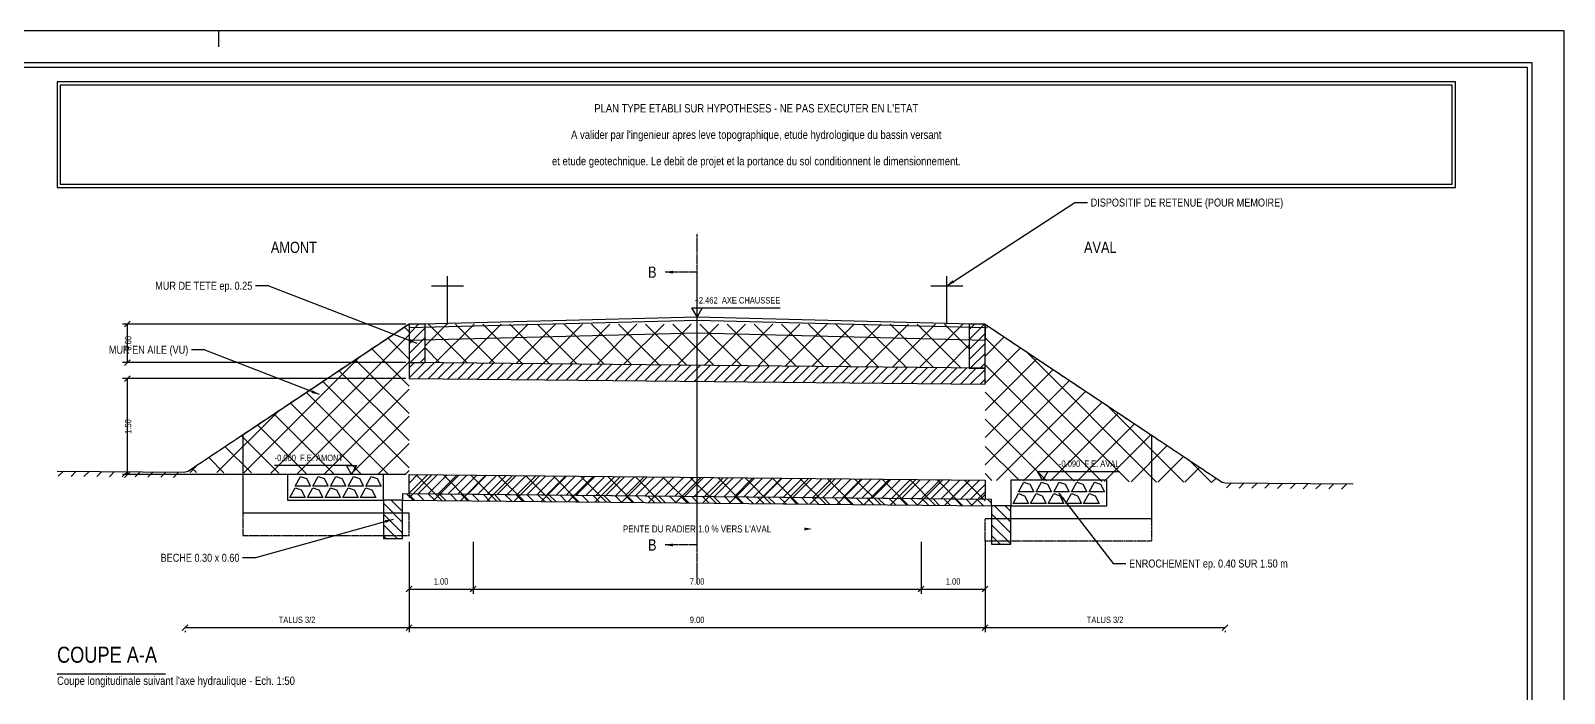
# Model space of a CAD drawing. Extents: x 0 to 841, y 0 to 594.
# Drawn here: x 361.8 to 841, y 386.9 to 594 of the extents above; entities that cross this region are included whole.
import ezdxf
from ezdxf.enums import TextEntityAlignment as Align

# ---------------------------------------------------------------- set-up
doc = ezdxf.new("R2010")
doc.units = 0
doc.linetypes.add('AXE', pattern=[0.96, 0.6, -0.12, 0.12, -0.12])
doc.linetypes.add('TIRETS', pattern=[0.37, 0.25, -0.12])
for name, color, linetype in [('00_CARTOUCHE', 7, 'CONTINUOUS'), ('01_AXES', 1, 'AXE'), ('02_BETON', 7, 'CONTINUOUS'), ('03_BETON_CACHE', 8, 'TIRETS'), ('04_HACHURES', 9, 'CONTINUOUS'), ('05_TERRAIN', 3, 'CONTINUOUS'), ('06_REMBLAI', 42, 'CONTINUOUS'), ('07_CHAUSSEE', 8, 'CONTINUOUS'), ('10_COTATION', 4, 'CONTINUOUS'), ('11_TEXTE', 7, 'CONTINUOUS'), ('14_ENROCHEMENT', 8, 'CONTINUOUS'), ('15_VU_ARRIERE', 8, 'CONTINUOUS')]:
    doc.layers.add(name, color=color, linetype=linetype)
doc.styles.get("Standard").update_dxf_attribs({"font": 'txt', "width": 0.85})

msp = doc.modelspace()

# ---------------------------------------------------------------- linework, layer by layer
at = {"layer": '00_CARTOUCHE'}
msp.add_line((420.5, 594), (420.5, 589), dxfattribs=at)
for points in [[(0, 0), (841, 0), (841, 594), (0, 594)], [(20, 10), (831, 10), (831, 584), (20, 584)], [(21.5, 11.5), (829.5, 11.5), (829.5, 582.5), (21.5, 582.5)], [(370, 545), (807, 545), (807, 578), (370, 578)], [(371, 546), (806, 546), (806, 577), (371, 577)]]:
    msp.add_lwpolyline(points, close=True, dxfattribs=at)
at = {"layer": '01_AXES'}
for p, q in [((570, 421.3), (570, 530.55)), ((570, 518.55), (560, 518.55)), ((570, 433.3), (570, 518.55)), ((570, 433.3), (560, 433.3))]:
    msp.add_line(p, q, dxfattribs=at)
at = {"layer": '02_BETON'}
for points in [[(480, 490.3), (485, 490.3), (485, 502.3), (480, 502.3)], [(655, 488.5), (660, 488.5), (660, 502.3), (655, 502.3)], [(480, 485.3), (660, 483.5), (660, 488.5), (480, 490.3)], [(480, 455.3), (660, 453.5), (660, 447.5), (480, 449.3)], [(472, 435.3), (478, 435.3), (478, 447.3), (472, 447.3)], [(478, 447.3), (662, 445.5), (662, 447.5), (478, 449.3)], [(662, 433.5), (668, 433.5), (668, 445.5), (662, 445.5)]]:
    msp.add_lwpolyline(points, close=True, dxfattribs=at)
at = {"layer": '03_BETON_CACHE'}
for points in [[(428.038476, 443.3), (428.038476, 436.3), (480, 436.3), (480, 443.3)], [(711.961524, 441.5), (711.961524, 434.5), (660, 434.5), (660, 441.5)]]:
    msp.add_lwpolyline(points, dxfattribs=at)
at = {"layer": '04_HACHURES'}
for p, q in [((480, 499.300714), (482.999286, 502.3)), ((480, 496.189444), (485, 501.189444)), ((655, 497.500714), (659.799286, 502.3)), ((655, 500.611984), (656.688016, 502.3)), ((655, 494.389444), (660, 499.389444)), ((480, 493.078175), (485, 498.078175)), ((480.333095, 490.3), (485, 494.966905)), ((655, 491.278175), (660, 496.278175)), ((480, 488.620555), (481.662817, 490.283372)), ((480, 485.509285), (484.743282, 490.252567)), ((482.873252, 485.271267), (487.823747, 490.221763)), ((483.444365, 490.3), (485, 491.855635)), ((485.953717, 485.240463), (490.904212, 490.190958)), ((489.034182, 485.209658), (493.984677, 490.160153)), ((492.114647, 485.178854), (497.065142, 490.129349)), ((495.195113, 485.148049), (500.145608, 490.098544)), ((498.275578, 485.117244), (503.226073, 490.067739)), ((501.356043, 485.08644), (506.306538, 490.036935)), ((504.436508, 485.055635), (509.387003, 490.00613)), ((507.516973, 485.02483), (512.467468, 489.975325)), ((510.597439, 484.994026), (515.547934, 489.944521)), ((513.677904, 484.963221), (518.628399, 489.913716)), ((516.758369, 484.932416), (521.708864, 489.882911)), ((519.838834, 484.901612), (524.789329, 489.852107)), ((522.919299, 484.870807), (527.869794, 489.821302)), ((525.999764, 484.840002), (530.950259, 489.790497)), ((529.08023, 484.809198), (534.030725, 489.759693)), ((532.160695, 484.778393), (537.11119, 489.728888)), ((535.24116, 484.747588), (540.191655, 489.698083)), ((538.321625, 484.716784), (543.27212, 489.667279)), ((541.40209, 484.685979), (546.352585, 489.636474)), ((544.482556, 484.655174), (549.433051, 489.605669)), ((547.563021, 484.62437), (552.513516, 489.574865)), ((550.643486, 484.593565), (555.593981, 489.54406)), ((553.723951, 484.56276), (558.674446, 489.513256)), ((556.804416, 484.531956), (561.754911, 489.482451)), ((559.884881, 484.501151), (564.835377, 489.451646)), ((562.965347, 484.470347), (567.915842, 489.420842)), ((566.045812, 484.439542), (570.996307, 489.390037)), ((569.126277, 484.408737), (574.076772, 489.359232)), ((572.206742, 484.377933), (577.157237, 489.328428)), ((575.287207, 484.347128), (580.237702, 489.297623)), ((578.367673, 484.316323), (583.318168, 489.266818)), ((581.448138, 484.285519), (586.398633, 489.236014)), ((584.528603, 484.254714), (589.479098, 489.205209)), ((587.609068, 484.223909), (592.559563, 489.174404)), ((590.689533, 484.193105), (595.640028, 489.1436)), ((593.769999, 484.1623), (598.720494, 489.112795)), ((596.850464, 484.131495), (601.800959, 489.08199)), ((599.930929, 484.100691), (604.881424, 489.051186)), ((603.011394, 484.069886), (607.961889, 489.020381)), ((606.091859, 484.039081), (611.042354, 488.989576)), ((609.172324, 484.008277), (614.122819, 488.958772)), ((612.25279, 483.977472), (617.203285, 488.927967)), ((615.333255, 483.946667), (620.28375, 488.897163)), ((618.41372, 483.915863), (623.364215, 488.866358)), ((621.494185, 483.885058), (626.44468, 488.835553)), ((655.333095, 488.5), (660, 493.166905)), ((658.444365, 488.5), (660, 490.055635)), ((624.57465, 483.854253), (629.525145, 488.804749)), ((627.655116, 483.823449), (632.605611, 488.773944)), ((630.735581, 483.792644), (635.686076, 488.743139)), ((633.816046, 483.76184), (638.766541, 488.712335)), ((636.896511, 483.731035), (641.847006, 488.68153)), ((639.976976, 483.70023), (644.927471, 488.650725)), ((643.057441, 483.669426), (648.007937, 488.619921)), ((646.137907, 483.638621), (651.088402, 488.589116)), ((649.218372, 483.607816), (654.168867, 488.558311)), ((652.298837, 483.577012), (657.249332, 488.527507)), ((655.379302, 483.546207), (660, 488.166905)), ((658.459767, 483.515402), (660, 485.055635)), ((480, 452.620555), (482.652916, 455.273471)), ((480, 449.509285), (485.733381, 455.242666)), ((482.873252, 449.271267), (488.813846, 455.211862)), ((485.953717, 449.240463), (491.894311, 455.181057)), ((489.034182, 449.209658), (494.974776, 455.150252)), ((492.114647, 449.178854), (498.055241, 455.119448)), ((495.195113, 449.148049), (501.135707, 455.088643)), ((498.275578, 449.117244), (504.216172, 455.057838)), ((501.356043, 449.08644), (507.296637, 455.027034)), ((504.436508, 449.055635), (510.377102, 454.996229)), ((507.516973, 449.02483), (513.457567, 454.965424)), ((510.597439, 448.994026), (516.538033, 454.93462)), ((513.677904, 448.963221), (519.618498, 454.903815)), ((516.758369, 448.932416), (522.698963, 454.87301)), ((519.838834, 448.901612), (525.779428, 454.842206)), ((522.919299, 448.870807), (528.859893, 454.811401)), ((525.999764, 448.840002), (531.940358, 454.780596)), ((529.08023, 448.809198), (535.020824, 454.749792)), ((532.160695, 448.778393), (538.101289, 454.718987)), ((535.24116, 448.747588), (541.181754, 454.688182)), ((538.321625, 448.716784), (544.262219, 454.657378)), ((541.40209, 448.685979), (547.342684, 454.626573)), ((544.482556, 448.655174), (550.42315, 454.595769)), ((547.563021, 448.62437), (553.503615, 454.564964)), ((550.643486, 448.593565), (556.58408, 454.534159)), ((553.723951, 448.56276), (559.664545, 454.503355)), ((556.804416, 448.531956), (562.74501, 454.47255)), ((559.884881, 448.501151), (565.825476, 454.441745)), ((562.965347, 448.470347), (568.905941, 454.410941)), ((566.045812, 448.439542), (571.986406, 454.380136)), ((569.126277, 448.408737), (575.066871, 454.349331)), ((572.206742, 448.377933), (578.147336, 454.318527)), ((575.287207, 448.347128), (581.227801, 454.287722)), ((578.367673, 448.316323), (584.308267, 454.256917)), ((581.448138, 448.285519), (587.388732, 454.226113)), ((584.528603, 448.254714), (590.469197, 454.195308)), ((587.609068, 448.223909), (593.549662, 454.164503)), ((590.689533, 448.193105), (596.630127, 454.133699)), ((593.769999, 448.1623), (599.710593, 454.102894)), ((596.850464, 448.131495), (602.791058, 454.072089)), ((599.930929, 448.100691), (605.871523, 454.041285)), ((603.011394, 448.069886), (608.951988, 454.01048)), ((606.091859, 448.039081), (612.032453, 453.979675)), ((609.172324, 448.008277), (615.112919, 453.948871)), ((612.25279, 447.977472), (618.193384, 453.918066)), ((615.333255, 447.946667), (621.273849, 453.887262)), ((618.41372, 447.915863), (624.354314, 453.856457)), ((621.494185, 447.885058), (627.434779, 453.825652)), ((624.57465, 447.854253), (630.515244, 453.794848)), ((627.655116, 447.823449), (633.59571, 453.764043)), ((630.735581, 447.792644), (636.676175, 453.733238)), ((633.816046, 447.76184), (639.75664, 453.702434)), ((636.896511, 447.731035), (642.837105, 453.671629)), ((639.976976, 447.70023), (645.91757, 453.640824)), ((643.057441, 447.669426), (648.998036, 453.61002)), ((646.137907, 447.638621), (652.078501, 453.579215)), ((649.218372, 447.607816), (655.158966, 453.54841)), ((652.298837, 447.577012), (658.239431, 453.517606)), ((655.379302, 447.546207), (660, 452.166905)), ((478, 440.338528), (472, 446.338528)), ((478, 443.732641), (474.432641, 447.3)), ((478, 447.126753), (477.826753, 447.3)), ((481.252686, 447.26818), (479.232927, 449.287939)), ((484.68033, 447.234649), (482.660571, 449.254407)), ((488.107973, 447.201118), (486.088215, 449.220876)), ((491.535617, 447.167586), (489.515859, 449.187345)), ((494.963261, 447.134055), (492.943503, 449.153814)), ((498.390905, 447.100524), (496.371147, 449.120282)), ((501.818549, 447.066992), (499.79879, 449.086751)), ((505.246193, 447.033461), (503.226434, 449.05322)), ((508.673837, 446.99993), (506.654078, 449.019688)), ((512.10148, 446.966399), (510.081722, 448.986157)), ((515.529124, 446.932867), (513.509366, 448.952626)), ((518.956768, 446.899336), (516.93701, 448.919094)), ((522.384412, 446.865805), (520.364653, 448.885563)), ((525.812056, 446.832273), (523.792297, 448.852032)), ((529.2397, 446.798742), (527.219941, 448.818501)), ((532.667344, 446.765211), (530.647585, 448.784969)), ((536.094987, 446.731679), (534.075229, 448.751438)), ((539.522631, 446.698148), (537.502873, 448.717907)), ((542.950275, 446.664617), (540.930517, 448.684375)), ((546.377919, 446.631086), (544.35816, 448.650844)), ((549.805563, 446.597554), (547.785804, 448.617313)), ((553.233207, 446.564023), (551.213448, 448.583781)), ((556.66085, 446.530492), (554.641092, 448.55025)), ((560.088494, 446.49696), (558.068736, 448.516719)), ((563.516138, 446.463429), (561.49638, 448.483188)), ((566.943782, 446.429898), (564.924023, 448.449656)), ((570.371426, 446.396366), (568.351667, 448.416125)), ((573.79907, 446.362835), (571.779311, 448.382594)), ((577.226714, 446.329304), (575.206955, 448.349062)), ((580.654357, 446.295773), (578.634599, 448.315531)), ((584.082001, 446.262241), (582.062243, 448.282)), ((587.509645, 446.22871), (585.489887, 448.248469)), ((590.937289, 446.195179), (588.91753, 448.214937)), ((594.364933, 446.161647), (592.345174, 448.181406)), ((597.792577, 446.128116), (595.772818, 448.147875)), ((601.22022, 446.094585), (599.200462, 448.114343)), ((604.647864, 446.061054), (602.628106, 448.080812)), ((608.075508, 446.027522), (606.05575, 448.047281)), ((611.503152, 445.993991), (609.483394, 448.013749)), ((614.930796, 445.96046), (612.911037, 447.980218)), ((618.35844, 445.926928), (616.338681, 447.946687)), ((621.786084, 445.893397), (619.766325, 447.913156)), ((625.213727, 445.859866), (623.193969, 447.879624)), ((628.641371, 445.826334), (626.621613, 447.846093)), ((632.069015, 445.792803), (630.049257, 447.812562)), ((635.496659, 445.759272), (633.4769, 447.77903)), ((638.924303, 445.725741), (636.904544, 447.745499)), ((642.351947, 445.692209), (640.332188, 447.711968)), ((645.779591, 445.658678), (643.759832, 447.678436)), ((649.207234, 445.625147), (647.187476, 447.644905)), ((652.634878, 445.591615), (650.61512, 447.611374)), ((656.062522, 445.558084), (654.042764, 447.577843)), ((659.490166, 445.524553), (657.470407, 447.544311)), ((658.459767, 447.515402), (660, 449.055635)), ((662, 446.408831), (660.898051, 447.51078)), ((478, 436.944416), (472, 442.944416)), ((668, 437.014719), (662, 443.014719)), ((668, 440.408831), (662.908831, 445.5)), ((668, 443.802944), (666.302944, 445.5)), ((476.250303, 435.3), (472, 439.550303)), ((472.856191, 435.3), (472, 436.156191)), ((668, 433.620606), (662, 439.620606)), ((664.726494, 433.5), (662, 436.226494))]:
    msp.add_line(p, q, dxfattribs=at)
at = {"layer": '05_TERRAIN'}
for p, q in [((372, 456.38), (370.4, 454.78)), ((376, 456.34), (374.4, 454.74)), ((380, 456.3), (378.4, 454.7)), ((384, 456.26), (382.4, 454.66)), ((388, 456.22), (386.4, 454.62)), ((392, 456.18), (390.4, 454.58)), ((396, 456.14), (394.4, 454.54)), ((400, 456.1), (398.4, 454.5)), ((404, 456.06), (402.4, 454.46)), ((408, 456.02), (406.4, 454.42)), ((737, 452.73), (735.4, 451.13)), ((741, 452.69), (739.4, 451.09)), ((745, 452.65), (743.4, 451.05)), ((749, 452.61), (747.4, 451.01)), ((753, 452.57), (751.4, 450.97)), ((757, 452.53), (755.4, 450.93)), ((761, 452.49), (759.4, 450.89)), ((765, 452.45), (763.4, 450.85)), ((769, 452.41), (767.4, 450.81)), ((773, 452.37), (771.4, 450.77))]:
    msp.add_line(p, q, dxfattribs=at)
for points in [[(370, 456.4), (410, 456)], [(735, 452.75), (775, 452.35)]]:
    msp.add_lwpolyline(points, dxfattribs=at)
at = {"layer": '06_REMBLAI'}
for p, q in [((436.754962, 455.73245), (480, 498.977489)), ((480, 499.860606), (478.536364, 501.324243)), ((485, 495.492207), (491.807793, 502.3)), ((498.185499, 490.160389), (486.045888, 502.3)), ((488.258571, 490.265497), (500.293074, 502.3)), ((506.761586, 490.069583), (494.531169, 502.3)), ((496.65495, 490.176595), (508.778355, 502.3)), ((515.337673, 489.978778), (503.01645, 502.3)), ((505.051329, 490.087692), (517.263637, 502.3)), ((523.91376, 489.887972), (511.501732, 502.3)), ((513.447707, 489.998789), (525.748918, 502.3)), ((532.489847, 489.797166), (519.987013, 502.3)), ((521.844086, 489.909886), (534.234199, 502.3)), ((541.065934, 489.706361), (528.472295, 502.3)), ((530.240464, 489.820983), (542.719481, 502.3)), ((549.642021, 489.615555), (536.957576, 502.3)), ((538.636843, 489.73208), (551.204762, 502.3)), ((558.218108, 489.524749), (545.442857, 502.3)), ((547.033221, 489.643178), (559.690044, 502.3)), ((566.794195, 489.433944), (553.928139, 502.3)), ((555.4296, 489.554275), (568.175325, 502.3)), ((575.370282, 489.343138), (562.41342, 502.3)), ((563.825978, 489.465372), (576.660606, 502.3)), ((583.946369, 489.252333), (570.898701, 502.3)), ((572.222357, 489.376469), (585.145888, 502.3)), ((592.522456, 489.161527), (579.383983, 502.3)), ((580.618735, 489.287566), (593.631169, 502.3)), ((601.098543, 489.070721), (587.869264, 502.3)), ((589.015114, 489.198663), (602.11645, 502.3)), ((609.67463, 488.979916), (596.354546, 502.3)), ((597.411492, 489.109761), (610.601732, 502.3)), ((618.250717, 488.88911), (604.839827, 502.3)), ((605.807871, 489.020858), (619.087013, 502.3)), ((626.826804, 488.798304), (613.325108, 502.3)), ((614.20425, 488.931955), (627.572295, 502.3)), ((635.402891, 488.707499), (621.81039, 502.3)), ((622.600628, 488.843052), (636.057576, 502.3)), ((643.978978, 488.616693), (630.295671, 502.3)), ((630.997007, 488.754149), (644.542857, 502.3)), ((652.555065, 488.525888), (638.780952, 502.3)), ((639.393385, 488.665247), (653.028139, 502.3)), ((655, 494.566234), (647.266234, 502.3)), ((660, 500.78658), (660.908052, 501.694632)), ((480, 482.890044), (468.354026, 494.536017)), ((480, 491.375325), (473.445195, 497.93013)), ((489.609412, 490.251194), (485, 494.860606)), ((647.789764, 488.576344), (655, 495.78658)), ((660, 492.301299), (665.999221, 498.300519)), ((705.00153, 453.049985), (660, 498.051515)), ((660, 483.816017), (671.09039, 494.906407)), ((713.572522, 452.964275), (672.71039, 493.826407)), ((428.353693, 455.816463), (464.51169, 491.97446)), ((445.15623, 455.648438), (480, 490.492207)), ((480, 474.404762), (463.262857, 491.141905)), ((660, 475.330736), (676.181559, 491.512294)), ((696.430539, 453.135695), (660, 489.566234)), ((480, 457.434199), (453.08052, 484.35368)), ((480, 465.919481), (458.171689, 487.747792)), ((660, 466.845454), (681.272727, 488.118182)), ((660, 458.360173), (686.363896, 484.724069)), ((473.584766, 455.364152), (447.989351, 480.959567)), ((453.557499, 455.564425), (480, 482.006926)), ((687.859548, 453.221405), (660, 481.080952)), ((663.589216, 453.464108), (691.455065, 481.329957)), ((419.952424, 455.900476), (439.055845, 475.003897)), ((465.013774, 455.449862), (442.898182, 477.565455)), ((671.990485, 453.380095), (696.546234, 477.935844)), ((680.391754, 453.296082), (701.637403, 474.541732)), ((722.143513, 452.878565), (698.166234, 476.855844)), ((447.871792, 455.621282), (432.715844, 470.77723)), ((456.442783, 455.535572), (437.807013, 474.171342)), ((461.958768, 455.480412), (480, 473.521645)), ((679.288557, 453.307114), (660, 472.595671)), ((688.793022, 453.21207), (706.728571, 471.147619)), ((439.300801, 455.706992), (427.624676, 467.383117)), ((470.360036, 455.3964), (480, 465.036363)), ((697.194291, 453.128057), (711.81974, 467.753506)), ((422.158818, 455.878412), (417.442338, 460.594892)), ((430.729809, 455.792702), (422.533507, 463.989004)), ((670.717565, 453.392824), (660, 464.11039)), ((705.59556, 453.044044), (716.910909, 464.359394)), ((713.996828, 452.960032), (722.002078, 460.965281)), ((411.551156, 455.984488), (413.600001, 458.033334)), ((413.587827, 455.964122), (412.351169, 457.200779)), ((478.761305, 455.312387), (480, 456.551082)), ((662.146574, 453.478534), (660, 455.625108)), ((722.398097, 452.876019), (727.093247, 457.571169)), ((730.714504, 452.792855), (723.622078, 459.885281)), ((480, 448.065801), (487.162574, 455.228374)), ((490.236565, 447.197634), (482.155757, 455.278442)), ((487.64305, 447.223569), (495.563842, 455.144362)), ((498.807556, 447.111924), (490.726748, 455.192733)), ((496.044319, 447.139557), (503.965111, 455.060349)), ((507.378548, 447.026215), (499.29774, 455.107023)), ((504.445588, 447.055544), (512.36638, 454.976336)), ((515.949539, 446.940505), (507.868731, 455.021313)), ((512.846856, 446.971531), (520.767648, 454.892324)), ((524.52053, 446.854795), (516.439722, 454.935603)), ((521.248125, 446.887519), (529.168917, 454.808311)), ((533.091522, 446.769085), (525.010713, 454.849893)), ((529.649394, 446.803506), (537.570186, 454.724298)), ((541.662513, 446.683375), (533.581705, 454.764183)), ((538.050662, 446.719493), (545.971455, 454.640285)), ((550.233504, 446.597665), (542.152696, 454.678473)), ((546.451931, 446.635481), (554.372723, 454.556273)), ((558.804495, 446.511955), (550.723687, 454.592763)), ((554.8532, 446.551468), (562.773992, 454.47226)), ((567.375487, 446.426245), (559.294679, 454.507053)), ((563.254469, 446.467455), (571.175261, 454.388247)), ((575.946478, 446.340535), (567.86567, 454.421343)), ((571.655737, 446.383443), (579.576529, 454.304235)), ((584.517469, 446.254825), (576.436661, 454.335633)), ((580.057006, 446.29943), (587.977798, 454.220222)), ((593.088461, 446.169115), (585.007652, 454.249923)), ((588.458275, 446.215417), (596.379067, 454.136209)), ((601.659452, 446.083405), (593.578644, 454.164214)), ((596.859543, 446.131405), (604.780335, 454.052197)), ((610.230443, 445.997696), (602.149635, 454.078504)), ((605.260812, 446.047392), (613.181604, 453.968184)), ((618.801434, 445.911986), (610.720626, 453.992794)), ((613.662081, 445.963379), (621.582873, 453.884171)), ((627.372426, 445.826276), (619.291618, 453.907084)), ((622.063349, 445.879367), (629.984141, 453.800159)), ((635.943417, 445.740566), (627.862609, 453.821374)), ((630.464618, 445.795354), (638.38541, 453.716146)), ((644.514408, 445.654856), (636.4336, 453.735664)), ((638.865887, 445.711341), (646.786679, 453.632133)), ((653.0854, 445.569146), (645.004591, 453.649954)), ((647.267155, 445.627328), (655.187947, 453.548121)), ((660, 447.139827), (653.575583, 453.564244)), ((730.799366, 452.792006), (732.184416, 454.177056)), ((481.665574, 447.283344), (480, 448.948918)), ((655.668424, 445.543316), (660, 449.874892))]:
    msp.add_line(p, q, dxfattribs=at)
for points in [[(480, 502.3), (479, 501.633333), (478, 500.966667), (477, 500.3), (476, 499.633333), (475, 498.966667), (474, 498.3), (473, 497.633333), (472, 496.966667), (471, 496.3), (470, 495.633333), (469, 494.966667), (468, 494.3), (467, 493.633333), (466, 492.966667), (465, 492.3), (464, 491.633333), (463, 490.966667), (462, 490.3), (461, 489.633333), (460, 488.966667), (459, 488.3), (458, 487.633333), (457, 486.966667), (456, 486.3), (455, 485.633333), (454, 484.966667), (453, 484.3), (452, 483.633333), (451, 482.966667), (450, 482.3), (449, 481.633333), (448, 480.966667), (447, 480.3), (446, 479.633333), (445, 478.966667), (444, 478.3), (443, 477.633333), (442, 476.966667), (441, 476.3), (440, 475.633333), (439, 474.966667), (438, 474.3), (437, 473.633333), (436, 472.966667), (435, 472.3), (434, 471.633333), (433, 470.966667), (432, 470.3), (431, 469.633333), (430, 468.966667), (429, 468.3), (428, 467.633333), (427, 466.966667), (426, 466.3), (425, 465.633333), (424, 464.966667), (423, 464.3), (422, 463.633333), (421, 462.966667), (420, 462.3), (419, 461.633333), (418, 460.966667), (417, 460.3), (416, 459.633333), (415, 458.966667), (414, 458.3), (413, 457.633333), (412, 456.966667), (411, 456.3), (410, 456)], [(660, 502.3), (661, 501.633333), (662, 500.966667), (663, 500.3), (664, 499.633333), (665, 498.966667), (666, 498.3), (667, 497.633333), (668, 496.966667), (669, 496.3), (670, 495.633333), (671, 494.966667), (672, 494.3), (673, 493.633333), (674, 492.966667), (675, 492.3), (676, 491.633333), (677, 490.966667), (678, 490.3), (679, 489.633333), (680, 488.966667), (681, 488.3), (682, 487.633333), (683, 486.966667), (684, 486.3), (685, 485.633333), (686, 484.966667), (687, 484.3), (688, 483.633333), (689, 482.966667), (690, 482.3), (691, 481.633333), (692, 480.966667), (693, 480.3), (694, 479.633333), (695, 478.966667), (696, 478.3), (697, 477.633333), (698, 476.966667), (699, 476.3), (700, 475.633333), (701, 474.966667), (702, 474.3), (703, 473.633333), (704, 472.966667), (705, 472.3), (706, 471.633333), (707, 470.966667), (708, 470.3), (709, 469.633333), (710, 468.966667), (711, 468.3), (712, 467.633333), (713, 466.966667), (714, 466.3), (715, 465.633333), (716, 464.966667), (717, 464.3), (718, 463.633333), (719, 462.966667), (720, 462.3), (721, 461.633333), (722, 460.966667), (723, 460.3), (724, 459.633333), (725, 458.966667), (726, 458.3), (727, 457.633333), (728, 456.966667), (729, 456.3), (730, 455.633333), (731, 454.966667), (732, 454.3), (733, 453.633333), (734, 452.966667), (735, 452.75)]]:
    msp.add_lwpolyline(points, dxfattribs=at)
at = {"layer": '07_CHAUSSEE'}
for p, q in [((487, 514.3), (497, 514.3)), ((492, 502.3), (492, 517.3)), ((643, 514.3), (653, 514.3)), ((648, 502.3), (648, 517.3)), ((480, 502.3), (480, 497.3)), ((660, 502.3), (660, 497.3))]:
    msp.add_line(p, q, dxfattribs=at)
for points in [[(480, 502.3), (570, 504.55), (660, 502.3)], [(480, 501.3), (570, 503.55), (660, 501.3)], [(480, 497.3), (570, 499.55), (660, 497.3)]]:
    msp.add_lwpolyline(points, dxfattribs=at)
at = {"layer": '10_COTATION'}
for p, q in [((570, 507.35), (596, 507.35)), ((479, 502.3), (390.5, 502.3)), ((391.116117, 501.416117), (392.883883, 503.183883)), ((392, 490.3), (392, 502.3)), ((479, 490.3), (390.5, 490.3)), ((391.116117, 489.416117), (392.883883, 491.183883)), ((479, 485.3), (390.5, 485.3)), ((391.116117, 484.416117), (392.883883, 486.183883)), ((392, 455.3), (392, 485.3)), ((479, 455.3), (390.5, 455.3)), ((391.116117, 454.416117), (392.883883, 456.183883)), ((462, 458.1), (438, 458.1)), ((678, 456.3), (702, 456.3)), ((480, 434.3), (480, 418)), ((480, 434.3), (480, 406)), ((500, 434.3), (500, 418)), ((500, 434.3), (500, 418)), ((640, 434.3), (640, 418)), ((640, 434.3), (640, 418)), ((660, 434.3), (660, 418)), ((660, 434.3), (660, 406)), ((479.116117, 418.616117), (480.883883, 420.383883)), ((480, 419.5), (500, 419.5)), ((499.116117, 418.616117), (500.883883, 420.383883)), ((499.116117, 418.616117), (500.883883, 420.383883)), ((500, 419.5), (640, 419.5)), ((639.116117, 418.616117), (640.883883, 420.383883)), ((639.116117, 418.616117), (640.883883, 420.383883)), ((640, 419.5), (660, 419.5)), ((659.116117, 418.616117), (660.883883, 420.383883)), ((409.116117, 406.616117), (410.883883, 408.383883)), ((410, 407.5), (480, 407.5)), ((479.116117, 406.616117), (480.883883, 408.383883)), ((479.116117, 406.616117), (480.883883, 408.383883)), ((480, 407.5), (660, 407.5)), ((659.116117, 406.616117), (660.883883, 408.383883)), ((659.116117, 406.616117), (660.883883, 408.383883)), ((660, 407.5), (735, 407.5)), ((734.116117, 406.616117), (735.883883, 408.383883)), ((410, 406.5), (410, 406)), ((480, 406.5), (480, 406)), ((660, 406.5), (660, 406)), ((735, 406.5), (735, 406))]:
    msp.add_line(p, q, dxfattribs=at)
for points in [[(568.4, 507.35), (571.6, 507.35), (570, 504.55)], [(460.4, 458.1), (463.6, 458.1), (462, 455.3)], [(676.4, 456.3), (679.6, 456.3), (678, 453.5)]]:
    msp.add_lwpolyline(points, close=True, dxfattribs=at)
at = {"layer": '11_TEXTE'}
for p, q in [((648, 514.3), (688, 540.3)), ((688, 540.3), (692, 540.3)), ((436, 514.3), (432, 514.3)), ((482.5, 496.3), (436, 514.3)), ((416, 494.3), (412, 494.3)), ((452, 480.3), (416, 494.3)), ((683, 449.5), (700, 427.5)), ((475, 441.3), (432, 429.3)), ((432, 429.3), (428, 429.3)), ((700, 427.5), (704, 427.5)), ((370, 393), (403.9, 393))]:
    msp.add_line(p, q, dxfattribs=at)
for points in [[(560, 518.55), (562.5, 518.1), (562.5, 519)], [(648, 514.3), (650.341354, 515.285171), (649.850864, 516.039771)], [(482.5, 496.3), (480.331027, 497.622141), (480.006132, 496.78283)], [(452, 480.3), (449.833089, 481.625518), (449.506888, 480.786714)], [(683, 449.5), (684.172541, 447.246636), (684.884697, 447.796939)], [(475, 441.3), (472.47105, 441.061441), (472.712969, 440.194564)], [(606, 438.3), (603.5, 438.75), (603.5, 437.85)], [(560, 433.3), (562.5, 432.85), (562.5, 433.75)]]:
    msp.add_solid(points, dxfattribs=at)
at = {"layer": '14_ENROCHEMENT'}
for points in [[(442, 447.3), (472, 447.3), (472, 455.3), (442, 455.3)], [(442.72, 448.1), (444.4, 451.14), (446.32, 450.5), (447.52, 448.1)], [(444.4, 451.7), (446.08, 454.74), (448, 454.1), (449.2, 451.7)], [(448.24, 448.1), (449.92, 451.14), (451.84, 450.5), (453.04, 448.1)], [(449.92, 451.7), (451.6, 454.74), (453.52, 454.1), (454.72, 451.7)], [(453.76, 448.1), (455.44, 451.14), (457.36, 450.5), (458.56, 448.1)], [(455.44, 451.7), (457.12, 454.74), (459.04, 454.1), (460.24, 451.7)], [(459.28, 448.1), (460.96, 451.14), (462.88, 450.5), (464.08, 448.1)], [(460.96, 451.7), (462.64, 454.74), (464.56, 454.1), (465.76, 451.7)], [(464.8, 448.1), (466.48, 451.14), (468.4, 450.5), (469.6, 448.1)], [(466.48, 451.7), (468.16, 454.74), (470.08, 454.1), (471.28, 451.7)], [(668, 445.5), (698, 445.5), (698, 453.5), (668, 453.5)], [(670.4, 449.9), (672.08, 452.94), (674, 452.3), (675.2, 449.9)], [(675.92, 449.9), (677.6, 452.94), (679.52, 452.3), (680.72, 449.9)], [(681.44, 449.9), (683.12, 452.94), (685.04, 452.3), (686.24, 449.9)], [(686.96, 449.9), (688.64, 452.94), (690.56, 452.3), (691.76, 449.9)], [(692.48, 449.9), (694.16, 452.94), (696.08, 452.3), (697.28, 449.9)], [(668.72, 446.3), (670.4, 449.34), (672.32, 448.7), (673.52, 446.3)], [(674.24, 446.3), (675.92, 449.34), (677.84, 448.7), (679.04, 446.3)], [(679.76, 446.3), (681.44, 449.34), (683.36, 448.7), (684.56, 446.3)], [(685.28, 446.3), (686.96, 449.34), (688.88, 448.7), (690.08, 446.3)], [(690.8, 446.3), (692.48, 449.34), (694.4, 448.7), (695.6, 446.3)]]:
    msp.add_lwpolyline(points, close=True, dxfattribs=at)
at = {"layer": '15_VU_ARRIERE'}
for points in [[(480, 502.3), (428.038476, 467.658984), (428.038476, 443.3), (480, 443.3)], [(660, 502.3), (711.961524, 467.658984), (711.961524, 441.5), (660, 441.5)]]:
    msp.add_lwpolyline(points, dxfattribs=at)

# ---------------------------------------------------------------- texts
at = {"layer": '00_CARTOUCHE', "width": 0.85}
for s, p in [("PLAN TYPE ETABLI SUR HYPOTHESES - NE PAS EXECUTER EN L'ETAT", (588.5, 569.75)), ("A valider par l'ingenieur apres leve topographique, etude hydrologique du bassin versant", (588.5, 561.5)), ('et etude geotechnique. Le debit de projet et la portance du sol conditionnent le dimensionnement.', (588.5, 553.25))]:
    msp.add_text(s, height=2.6, dxfattribs=at).set_placement(p, align=Align.MIDDLE_CENTER)
at = {"layer": '10_COTATION', "width": 0.85}
for s, p in [('+2.462  AXE CHAUSSEE', (596, 508.15)), ('-0.090  F.E. AVAL', (702, 457.1))]:
    msp.add_text(s, height=2, dxfattribs=at).set_placement(p, align=Align.BOTTOM_RIGHT)
for s, p in [('0.60', (391.2, 496.3)), ('1.50', (391.2, 470.3))]:
    msp.add_text(s, height=2, rotation=90, dxfattribs=at).set_placement(p, align=Align.TOP_CENTER)
msp.add_text('-0.000  F.E. AMONT', height=2, dxfattribs=at).set_placement((438, 458.9), align=Align.BOTTOM_LEFT)
for s, p in [('1.00', (490, 420.3)), ('7.00', (570, 420.3)), ('1.00', (650, 420.3)), ('TALUS 3/2', (445, 408.3)), ('9.00', (570, 408.3)), ('TALUS 3/2', (697.5, 408.3))]:
    msp.add_text(s, height=2, dxfattribs=at).set_placement(p, align=Align.BOTTOM_CENTER)
at = {"layer": '11_TEXTE', "width": 0.85}
for s, p in [('DISPOSITIF DE RETENUE (POUR MEMOIRE)', (693, 540.3)), ('ENROCHEMENT ep. 0.40 SUR 1.50 m', (705, 427.5))]:
    msp.add_text(s, height=2.5, dxfattribs=at).set_placement(p, align=Align.MIDDLE_LEFT)
for s, height, p in [('AMONT', 3.5, (444, 526.3)), ('AVAL', 3.5, (696, 526.3)), ('B', 3.5, (556, 518.55)), ("PENTE DU RADIER 1.0 % VERS L'AVAL", 2.2, (570, 438.3)), ('B', 3.5, (556, 433.3))]:
    msp.add_text(s, height=height, dxfattribs=at).set_placement(p, align=Align.MIDDLE_CENTER)
for s, p in [('MUR DE TETE ep. 0.25', (431, 514.3)), ('MUR EN AILE (VU)', (411, 494.3)), ('BECHE 0.30 x 0.60', (427, 429.3))]:
    msp.add_text(s, height=2.5, dxfattribs=at).set_placement(p, align=Align.MIDDLE_RIGHT)
for s, height, p in [('COUPE A-A', 5, (370, 395)), ("Coupe longitudinale suivant l'axe hydraulique - Ech. 1:50", 2.6, (370, 388.8))]:
    msp.add_text(s, height=height, dxfattribs=at).set_placement(p, align=Align.BOTTOM_LEFT)

doc.saveas('drawing.dxf')
